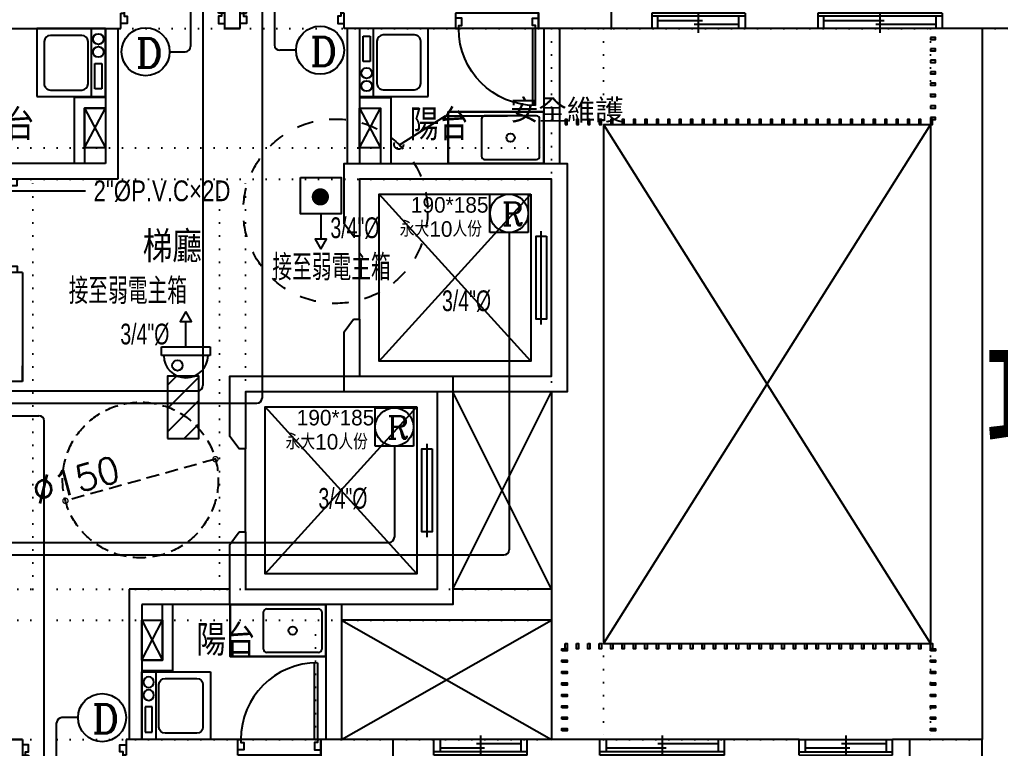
# Model space of a CAD drawing. Header units: millimetres. Extents: x 45074 to 106565, y 51012 to 60222.
# Drawn here: x 100127 to 101072, y 55662 to 56364 of the extents above; entities that cross this region are included whole.
import ezdxf

# ---------------------------------------------------------------- set-up
doc = ezdxf.new("R2010")
doc.units = ezdxf.units.MM
doc.header["$LTSCALE"] = 50
doc.header["$MEASUREMENT"] = 0
doc.header["$PDMODE"] = 1
for name, pattern in [('1F$0$虛線', [0.635, 0.3175, -0.3175]), ('ACISOTGL', [3, 2, -1]), ('DASHED2', [0.375, 0.25, -0.125]), ('DOT', [0.25, 0, -0.25])]:
    doc.linetypes.add(name, pattern=pattern)
doc.layers.get('0').update_dxf_attribs({"color": 8, "linetype": 'CONTINUOUS'})
doc.layers.get('Defpoints').update_dxf_attribs({"color": 8, "linetype": 'CONTINUOUS'})
for name, color, linetype in [('00', 7, 'DOT'), ('22-監控', 3, 'CONTINUOUS'), ('22-遠岫線路', 212, 'CONTINUOUS'), ('22L', 241, 'CONTINUOUS'), ('修改', 10, 'CONTINUOUS')]:
    doc.layers.add(name, color=color, linetype=linetype)
doc.styles.add('aeh', font='Tc-simp.shx', dxfattribs={"bigfont": 'ae.shx'})
doc.styles.add('CHINA', font='c2', dxfattribs={"bigfont": 'china'})
doc.styles.add('COMPLEX', font='COMPLEX.SHX')
doc.styles.add('JEH', font='SIMPLEX.SHX', dxfattribs={"bigfont": 'JE.SHX'})
doc.styles.add('NOTHING', font='TC-SIMP.SHX', dxfattribs={"bigfont": 'AE.SHX'})
doc.styles.get("Standard").update_dxf_attribs({"font": 'romanc', "bigfont": 'CHINA.SHX'})
doc.dimstyles.new('JEH', dxfattribs={"dimscale": 10, "dimtxt": 3, "dimasz": 4, "dimexe": 1, "dimexo": 1, "dimgap": 0.09, "dimtad": 1, "dimdsep": 46, "dimtxsty": 'JEH', "dimblk": 'DOTSMALL', "dimcen": 0.1, "dimadec": 0, "dimazin": 0, "dimtfac": 1, "dimtdec": 1, "dimtmove": 2, "dimatfit": 3, "dimfxl": 1, "dimtolj": 1, "dimtzin": 0, "dimarcsym": 0})

# ---------------------------------------------------------------- blocks, each defined once
blk = doc.blocks.new('*U25', base_point=(556940.24, 45415.43))
for p, q in [((556890.24, 45422.93), (556890.24, 45407.93)), ((556990.24, 45422.93), (556990.24, 45407.93)), ((556893.24, 45313.93), (556893.24, 45407.93)), ((556893.24, 45407.93), (556896.24, 45407.93)), ((556896.24, 45407.93), (556896.24, 45313.93))]:
    blk.add_line(p, q)
for points in [[(556890.24, 45407.93), (556893.24, 45407.93), (556893.24, 45410.93), (556896.24, 45410.93), (556896.24, 45417.93), (556890.24, 45417.93)], [(556990.24, 45407.93), (556987.24, 45407.93), (556987.24, 45410.93), (556984.24, 45410.93), (556984.24, 45417.93), (556990.24, 45417.93)]]:
    blk.add_lwpolyline(points)
blk.add_arc((556893.24, 45407.93), 94, -90, 0)
blk = doc.blocks.new('*U26', base_point=(557135.24, 45415.43))
for p, q in [((557169.24, 45422.93), (557169.24, 45496.93)), ((557172.24, 45496.93), (557172.24, 45422.93)), ((557095.24, 45407.93), (557095.24, 45422.93)), ((557169.24, 45422.93), (557095.24, 45422.93)), ((557172.24, 45422.93), (557169.24, 45422.93)), ((557175.24, 45407.93), (557175.24, 45422.93)), ((557175.24, 45407.93), (557095.24, 45407.93))]:
    blk.add_line(p, q)
for points in [[(557095.24, 45422.93), (557098.24, 45422.93), (557098.24, 45419.93), (557101.24, 45419.93), (557101.24, 45412.93), (557095.24, 45412.93)], [(557175.24, 45422.93), (557172.24, 45422.93), (557172.24, 45419.93), (557169.24, 45419.93), (557169.24, 45412.93), (557175.24, 45412.93)]]:
    blk.add_lwpolyline(points)
blk.add_arc((557172.24, 45422.93), 74, 90, 180)
blk = doc.blocks.new('*U28', base_point=(551368.96, 44174.06))
for p, q in [((551368.96, 44185.56), (551368.96, 44165.56)), ((551323.96, 44166.56), (551323.96, 44181.56)), ((551413.96, 44181.56), (551323.96, 44181.56)), ((551329.96, 44181.56), (551329.96, 44169.56)), ((551329.96, 44177.56), (551372.96, 44177.56)), ((551407.96, 44181.56), (551407.96, 44169.56)), ((551413.96, 44166.56), (551413.96, 44181.56)), ((551413.96, 44169.56), (551323.96, 44169.56)), ((551413.96, 44166.56), (551323.96, 44166.56)), ((551407.96, 44173.56), (551364.96, 44173.56))]:
    blk.add_line(p, q)
blk = doc.blocks.new('*U30', base_point=(551535.96, 44174.06))
for p, q in [((551535.96, 44185.56), (551535.96, 44165.56)), ((551475.96, 44166.56), (551475.96, 44181.56)), ((551475.96, 44181.56), (551595.96, 44181.56)), ((551481.96, 44181.56), (551481.96, 44169.56)), ((551481.96, 44177.56), (551539.96, 44177.56)), ((551589.96, 44181.56), (551589.96, 44169.56)), ((551595.96, 44166.56), (551595.96, 44181.56)), ((551475.96, 44169.56), (551595.96, 44169.56)), ((551475.96, 44166.56), (551595.96, 44166.56)), ((551589.96, 44173.56), (551531.96, 44173.56))]:
    blk.add_line(p, q)
blk = doc.blocks.new('*U31', base_point=(551700.96, 44174.06))
for p, q in [((551700.96, 44185.56), (551700.96, 44165.56)), ((551655.96, 44166.56), (551655.96, 44181.56)), ((551655.96, 44181.56), (551745.96, 44181.56)), ((551661.96, 44181.56), (551661.96, 44169.56)), ((551661.96, 44177.56), (551704.96, 44177.56)), ((551739.96, 44181.56), (551739.96, 44169.56)), ((551745.96, 44166.56), (551745.96, 44181.56)), ((551655.96, 44169.56), (551745.96, 44169.56)), ((551655.96, 44166.56), (551745.96, 44166.56)), ((551739.96, 44173.56), (551696.96, 44173.56))]:
    blk.add_line(p, q)
blk = doc.blocks.new('*U33', base_point=(534668.7, 37898.24))
for p, q in [((534676.2, 37943.24), (534661.2, 37943.24)), ((534661.2, 37859.24), (534577.2, 37859.24)), ((534577.2, 37856.24), (534661.2, 37856.24)), ((534661.2, 37856.24), (534661.2, 37859.24)), ((534676.2, 37853.24), (534661.2, 37853.24))]:
    blk.add_line(p, q)
for points in [[(534661.2, 37943.24), (534661.2, 37940.24), (534664.2, 37940.24), (534664.2, 37937.24), (534671.2, 37937.24), (534671.2, 37943.24)], [(534661.2, 37853.24), (534661.2, 37856.24), (534664.2, 37856.24), (534664.2, 37859.24), (534671.2, 37859.24), (534671.2, 37853.24)]]:
    blk.add_lwpolyline(points)
blk.add_arc((534661.2, 37856.24), 84, 90, 180)
blk = doc.blocks.new('BOXC', base_point=(3877.978, 1738.882))
for p, q in [((3877.478, 1739.882), (3877.478, 1738.882)), ((3878.478, 1739.882), (3877.478, 1739.882)), ((3878.478, 1738.882), (3878.478, 1739.882)), ((3877.478, 1738.882), (3878.478, 1738.882))]:
    blk.add_line(p, q)
blk = doc.blocks.new('$$FUFA4')
for p, q in [((0, 66.19), (0, 0)), ((65.27, 66.19), (0, 66.19)), ((65.27, 0), (65.27, 66.19)), ((0, 52.66), (65.27, 52.66)), ((53.21, 49.52), (12.4, 49.52)), ((6.46, 43.58), (6.46, 13.19)), ((59.15, 13.19), (59.15, 43.58)), ((0, 0), (65.27, 0)), ((12.4, 7.25), (53.21, 7.25))]:
    blk.add_line(p, q)
for centre in [(10.03, 59.43), (22.44, 59.43)]:
    blk.add_circle(centre, 5.1)
for centre, start, end in [((12.4, 43.58), 90, 180), ((53.21, 43.58), 0, 90), ((12.4, 13.19), 180, 270), ((53.21, 13.19), 270, 0)]:
    blk.add_arc(centre, 5.94, start, end)
at = {"xscale": 6.968723676982174, "yscale": -24.39968830585457, "zscale": 6.968723676982174, "rotation": 90.00000000002778}
blk.add_blockref('BOXC', (33.65, 59.43), dxfattribs=at)
blk = doc.blocks.new('_DotSmall')
at = {"color": 0, "linetype": 'ByBlock', "const_width": 0.5}
blk.add_lwpolyline([(-0.0625, 0, 1), (0.0625, 0, 1)], format="xyb", close=True, dxfattribs=at)
blk = doc.blocks.new('*D89')
at = {"color": 0, "linetype": 'DASHED2', "lineweight": -2, "transparency": 16777216}
blk.add_line((100315.69, 55940.71), (100171.16, 55900.56), dxfattribs=at)
at = {"layer": 'Defpoints', "color": 0, "linetype": 'DASHED2', "transparency": 16777216}
for p in [(100315.69, 55940.71), (100171.16, 55900.56)]:
    blk.add_point(p, dxfattribs=at)
at = {"color": 0, "linetype": 'DASHED2', "lineweight": -2, "transparency": 16777216, "xscale": 10, "yscale": 10, "zscale": 10}
for p, rotation in [((100315.69, 55940.71), 15.52411099675844), ((100171.16, 55900.56), 195.5241109967585)]:
    blk.add_blockref('_DotSmall', p, dxfattribs=dict(at, rotation=rotation))
at = {"color": 0, "linetype": 'DASHED2', "transparency": 16777216, "insert": (100181.16, 55920.63), "char_height": 25, "attachment_point": 5, "rotation": 15.52411, "style": 'JEH'}
blk.add_mtext('\\A1;∅150', dxfattribs=at)
blk = doc.blocks.new('押扣')
at = {"layer": '22-監控', "color": 3}
blk.add_lwpolyline([(82359.3, -77668.7), (82554.4, -77668.7), (82554.4, -77844.1), (82359.3, -77844.1)], close=True, dxfattribs=at)
at = {"layer": '22-監控', "color": 3, "const_width": 41.5}
blk.add_lwpolyline([(82433.9, -77762.8, 1), (82475.4, -77762.8, 1)], format="xyb", close=True, dxfattribs=at)
blk = doc.blocks.new('ccd2')
at = {"layer": '22-監控', "color": 6}
for p, q in [((48945.7, -25804.4), (48945.7, -25794.7)), ((48945.7, -25794.7), (48999.2, -25794.7)), ((48999.2, -25794.7), (48999.2, -25804.4)), ((48999.2, -25804.4), (48945.7, -25804.4))]:
    blk.add_line(p, q, dxfattribs=at)
blk.add_circle((48963.1, -25815.3), 5.8, dxfattribs=at)
blk.add_arc((48972.5, -25804.4), 24.5, 180, 0, dxfattribs=at)
blk = doc.blocks.new('D')
at = {"layer": '22-監控', "color": 3}
blk.add_circle((53029, -109364.5), 77.2, dxfattribs=at)
at = {"layer": '22-監控', "color": 3, "insert": (52997.2, -109322.4), "char_height": 92.2, "attachment_point": 1, "style": 'COMPLEX'}
blk.add_mtext_dynamic_manual_height_columns('D', width=59.494, gutter_width=576, heights=[0], dxfattribs=at)
blk = doc.blocks.new('讀卡機')
at = {"layer": '22-監控', "color": 3}
for p, q in [((-96795.6, -56639.5), (-96683.1, -56639.5)), ((-96795.6, -56752), (-96795.6, -56639.5)), ((-96683.1, -56639.5), (-96683.1, -56752)), ((-96683.1, -56752), (-96795.6, -56752))]:
    blk.add_line(p, q, dxfattribs=at)
blk.add_circle((-96739.3, -56695.7), 56.2, dxfattribs=at)
blk.add_text('R', height=67.5, dxfattribs=at).set_placement((-96760.7, -56731.1))

msp = doc.modelspace()

# ---------------------------------------------------------------- hatches: boundary and pattern name
h = msp.add_hatch()
h.set_pattern_fill('ANSI31', color=256, scale=5, style=0)
h.set_pattern_definition([(45, (88415.077, 53676.534), (-11.22532, 11.22532), [])])
h.paths.add_polyline_path([(100269.654, 55960.566), (100299.654, 55960.566), (100299.654, 56020.566), (100269.654, 56020.566)])

# ---------------------------------------------------------------- linework, layer by layer
for p, q in [((100324.654, 56355.566), (100324.654, 57040.566)), ((100324.654, 56355.566), (100324.654, 57040.566)), ((100339.654, 56355.566), (100339.654, 57040.566)), ((100339.654, 56355.566), (100339.654, 57040.566)), ((100117.154, 56355.566), (100224.654, 56355.566)), ((100209.654, 56355.566), (100209.654, 56225.566)), ((100221.654, 56355.566), (100221.654, 56210.566)), ((100339.654, 56355.566), (100324.654, 56355.566)), ((100324.654, 56355.566), (100339.654, 56355.566)), ((100547.154, 56355.566), (100439.654, 56355.566)), ((100442.654, 56355.566), (100442.654, 56225.566)), ((100454.654, 56355.566), (100454.654, 56225.566)), ((100736.154, 56355.566), (100627.154, 56355.566)), ((100632.154, 56355.566), (100632.154, 56225.566)), ((100647.154, 56355.566), (100647.154, 56225.566)), ((100896.154, 56355.566), (100826.154, 56355.566)), ((101088.154, 56355.566), (101016.154, 56355.566)), ((101054.654, 56355.566), (101054.654, 55670.566)), ((100189.654, 56240.566), (100209.654, 56279.066)), ((100189.654, 56279.066), (100209.654, 56240.566)), ((100454.654, 56240.566), (100474.654, 56279.066)), ((100454.654, 56279.066), (100474.654, 56240.566)), ((100539.922, 56275.566), (100539.922, 56225.566)), ((100632.154, 56275.566), (100539.922, 56275.566)), ((100632.154, 56225.566), (100632.154, 56275.566)), ((100572.154, 56268.566), (100572.154, 56232.566)), ((100625.154, 56271.566), (100575.154, 56271.566)), ((100628.154, 56232.566), (100628.154, 56268.566)), ((100689.654, 56263.066), (100689.654, 55763.066)), ((101004.654, 56263.066), (100689.654, 55763.066)), ((100689.654, 56263.066), (101004.654, 55763.066)), ((100689.654, 56263.066), (101004.654, 56263.066)), ((101004.654, 56263.066), (101004.654, 55763.066)), ((100575.154, 56229.566), (100625.154, 56229.566)), ((100209.654, 56225.566), (99589.654, 56225.566)), ((100539.922, 56225.566), (100632.154, 56225.566)), ((100632.154, 56225.566), (100539.922, 56225.566)), ((100221.654, 56210.566), (99604.654, 56210.566)), ((100619.654, 56035.066), (100473.654, 56196.066)), ((100473.654, 56035.066), (100619.654, 56196.066)), ((100629.654, 56070.566), (100629.654, 56160.566)), ((100454.654, 56075.566), (100454.654, 56155.566)), ((100129.654, 56120.566), (100129.654, 56015.566)), ((100129.654, 56015.566), (100129.654, 56030.566)), ((100129.654, 56015.566), (99589.654, 56015.566)), ((100544.654, 55815.566), (100639.654, 56005.566)), ((100634.654, 56005.566), (100544.654, 56005.566)), ((100639.654, 55815.566), (100544.654, 56005.566)), ((100639.654, 56005.566), (100639.654, 55670.566)), ((100509.654, 55830.066), (100363.654, 55991.066)), ((100363.654, 55830.066), (100509.654, 55991.066)), ((100519.654, 55865.566), (100519.654, 55955.566)), ((100344.654, 55870.566), (100344.654, 55950.566)), ((100329.654, 55815.566), (100232.654, 55815.566)), ((100232.654, 55815.566), (100232.654, 55670.566)), ((100639.654, 55815.566), (100544.654, 55815.566)), ((100244.654, 55800.566), (100244.654, 55670.566)), ((100334.654, 55800.566), (100244.654, 55800.566)), ((100329.922, 55800.566), (100422.154, 55800.566)), ((100329.922, 55750.566), (100329.922, 55800.566)), ((100422.154, 55800.566), (100329.922, 55800.566)), ((100362.154, 55757.566), (100362.154, 55793.566)), ((100365.154, 55796.566), (100415.154, 55796.566)), ((100418.154, 55793.566), (100418.154, 55757.566)), ((100422.154, 55800.566), (100422.154, 55670.566)), ((100422.154, 55800.566), (100422.154, 55750.566)), ((100437.154, 55800.566), (100437.154, 55670.566)), ((100244.654, 55747.066), (100264.654, 55785.566)), ((100244.654, 55785.566), (100264.654, 55747.066)), ((100639.654, 55785.566), (100437.154, 55785.566)), ((100437.154, 55670.566), (100639.654, 55785.566)), ((100437.154, 55785.566), (100639.654, 55670.566)), ((100689.654, 55763.066), (101004.654, 55763.066)), ((100415.154, 55754.566), (100365.154, 55754.566)), ((100422.154, 55750.566), (100329.922, 55750.566)), ((100129.654, 55670.566), (100114.654, 55670.566)), ((100114.654, 55670.566), (100129.654, 55670.566)), ((100129.654, 55670.566), (100129.654, 54985.566)), ((100129.654, 55670.566), (100129.654, 54985.566)), ((100337.154, 55670.566), (100229.654, 55670.566)), ((100526.154, 55670.566), (100417.154, 55670.566)), ((100686.154, 55670.566), (100616.154, 55670.566)), ((100878.154, 55670.566), (100806.154, 55670.566)), ((101019.654, 55670.566), (100968.154, 55670.566))]:
    msp.add_line(p, q)
for points in [[(100697.154, 56355.566), (100627.154, 56355.566), (100627.154, 56425.566), (100697.154, 56425.566)], [(101004.654, 56347.066), (101004.654, 56345.066), (101009.654, 56345.066), (101009.654, 56347.066)], [(101004.654, 56336.066), (101004.654, 56334.066), (101009.654, 56334.066), (101009.654, 56336.066)], [(101004.654, 56325.066), (101004.654, 56323.066), (101009.654, 56323.066), (101009.654, 56325.066)], [(101004.654, 56314.066), (101004.654, 56312.066), (101009.654, 56312.066), (101009.654, 56314.066)], [(101004.654, 56303.066), (101004.654, 56301.066), (101009.654, 56301.066), (101009.654, 56303.066)], [(101004.654, 56292.066), (101004.654, 56290.066), (101009.654, 56290.066), (101009.654, 56292.066)], [(100189.654, 56279.066), (100209.654, 56279.066), (100209.654, 56240.566), (100189.654, 56240.566)], [(100454.654, 56279.066), (100474.654, 56279.066), (100474.654, 56240.566), (100454.654, 56240.566)], [(101004.654, 56281.066), (101004.654, 56279.066), (101009.654, 56279.066), (101009.654, 56281.066)], [(100652.654, 56263.066), (100654.654, 56263.066), (100654.654, 56268.066), (100652.654, 56268.066)], [(100663.654, 56263.066), (100665.654, 56263.066), (100665.654, 56268.066), (100663.654, 56268.066)], [(100674.654, 56263.066), (100676.654, 56263.066), (100676.654, 56268.066), (100674.654, 56268.066)], [(100685.654, 56263.066), (100687.654, 56263.066), (100687.654, 56268.066), (100685.654, 56268.066)], [(100696.654, 56263.066), (100698.654, 56263.066), (100698.654, 56268.066), (100696.654, 56268.066)], [(100707.654, 56263.066), (100709.654, 56263.066), (100709.654, 56268.066), (100707.654, 56268.066)], [(100718.654, 56263.066), (100720.654, 56263.066), (100720.654, 56268.066), (100718.654, 56268.066)], [(100729.654, 56263.066), (100731.654, 56263.066), (100731.654, 56268.066), (100729.654, 56268.066)], [(100740.654, 56263.066), (100742.654, 56263.066), (100742.654, 56268.066), (100740.654, 56268.066)], [(100751.654, 56263.066), (100753.654, 56263.066), (100753.654, 56268.066), (100751.654, 56268.066)], [(100762.654, 56263.066), (100764.654, 56263.066), (100764.654, 56268.066), (100762.654, 56268.066)], [(100773.654, 56263.066), (100775.654, 56263.066), (100775.654, 56268.066), (100773.654, 56268.066)], [(100784.654, 56263.066), (100786.654, 56263.066), (100786.654, 56268.066), (100784.654, 56268.066)], [(100795.654, 56263.066), (100797.654, 56263.066), (100797.654, 56268.066), (100795.654, 56268.066)], [(100806.654, 56263.066), (100808.654, 56263.066), (100808.654, 56268.066), (100806.654, 56268.066)], [(100817.654, 56263.066), (100819.654, 56263.066), (100819.654, 56268.066), (100817.654, 56268.066)], [(100828.654, 56263.066), (100830.654, 56263.066), (100830.654, 56268.066), (100828.654, 56268.066)], [(100839.654, 56263.066), (100841.654, 56263.066), (100841.654, 56268.066), (100839.654, 56268.066)], [(100850.654, 56263.066), (100852.654, 56263.066), (100852.654, 56268.066), (100850.654, 56268.066)], [(100861.654, 56263.066), (100863.654, 56263.066), (100863.654, 56268.066), (100861.654, 56268.066)], [(100872.654, 56263.066), (100874.654, 56263.066), (100874.654, 56268.066), (100872.654, 56268.066)], [(100883.654, 56263.066), (100885.654, 56263.066), (100885.654, 56268.066), (100883.654, 56268.066)], [(100894.654, 56263.066), (100896.654, 56263.066), (100896.654, 56268.066), (100894.654, 56268.066)], [(100905.654, 56263.066), (100907.654, 56263.066), (100907.654, 56268.066), (100905.654, 56268.066)], [(100916.654, 56263.066), (100918.654, 56263.066), (100918.654, 56268.066), (100916.654, 56268.066)], [(100927.654, 56263.066), (100929.654, 56263.066), (100929.654, 56268.066), (100927.654, 56268.066)], [(100938.654, 56263.066), (100940.654, 56263.066), (100940.654, 56268.066), (100938.654, 56268.066)], [(100949.654, 56263.066), (100951.654, 56263.066), (100951.654, 56268.066), (100949.654, 56268.066)], [(100960.654, 56263.066), (100962.654, 56263.066), (100962.654, 56268.066), (100960.654, 56268.066)], [(100971.654, 56263.066), (100973.654, 56263.066), (100973.654, 56268.066), (100971.654, 56268.066)], [(100982.654, 56263.066), (100984.654, 56263.066), (100984.654, 56268.066), (100982.654, 56268.066)], [(100993.654, 56263.066), (100995.654, 56263.066), (100995.654, 56268.066), (100993.654, 56268.066)], [(101004.654, 56270.066), (101004.654, 56268.066), (101009.654, 56268.066), (101009.654, 56270.066)], [(101004.654, 56263.066), (101006.654, 56263.066), (101006.654, 56268.066), (101004.654, 56268.066)], [(100448.654, 56075.566), (100454.654, 56075.566), (100454.654, 56020.566), (100639.654, 56020.566), (100639.654, 56210.566), (100454.654, 56210.566), (100454.654, 56155.566), (100448.654, 56155.566), (100439.654, 56167.566), (100439.654, 56225.566), (100654.654, 56225.566), (100654.654, 56005.566), (100439.654, 56005.566), (100439.654, 56063.566)], [(100619.654, 56196.066), (100619.654, 56035.066), (100473.654, 56035.066), (100473.654, 56196.066)], [(100634.654, 56155.566), (100634.654, 56075.566), (100624.654, 56075.566), (100624.654, 56155.566)], [(100269.654, 55960.566), (100299.654, 55960.566), (100299.654, 56020.566), (100269.654, 56020.566)], [(100338.654, 55870.566), (100344.654, 55870.566), (100344.654, 55815.566), (100529.654, 55815.566), (100529.654, 56005.566), (100344.654, 56005.566), (100344.654, 55950.566), (100338.654, 55950.566), (100329.654, 55962.566), (100329.654, 56020.566), (100544.654, 56020.566), (100544.654, 55800.566), (100329.654, 55800.566), (100329.654, 55858.566)], [(100509.654, 55991.066), (100509.654, 55830.066), (100363.654, 55830.066), (100363.654, 55991.066)], [(100524.654, 55950.566), (100524.654, 55870.566), (100514.654, 55870.566), (100514.654, 55950.566)], [(100244.654, 55785.566), (100264.654, 55785.566), (100264.654, 55747.066), (100244.654, 55747.066)], [(100652.654, 55763.066), (100654.654, 55763.066), (100654.654, 55758.066), (100652.654, 55758.066)], [(100663.654, 55763.066), (100665.654, 55763.066), (100665.654, 55758.066), (100663.654, 55758.066)], [(100674.654, 55763.066), (100676.654, 55763.066), (100676.654, 55758.066), (100674.654, 55758.066)], [(100685.654, 55763.066), (100687.654, 55763.066), (100687.654, 55758.066), (100685.654, 55758.066)], [(100696.654, 55763.066), (100698.654, 55763.066), (100698.654, 55758.066), (100696.654, 55758.066)], [(100707.654, 55763.066), (100709.654, 55763.066), (100709.654, 55758.066), (100707.654, 55758.066)], [(100718.654, 55763.066), (100720.654, 55763.066), (100720.654, 55758.066), (100718.654, 55758.066)], [(100729.654, 55763.066), (100731.654, 55763.066), (100731.654, 55758.066), (100729.654, 55758.066)], [(100740.654, 55763.066), (100742.654, 55763.066), (100742.654, 55758.066), (100740.654, 55758.066)], [(100751.654, 55763.066), (100753.654, 55763.066), (100753.654, 55758.066), (100751.654, 55758.066)], [(100762.654, 55763.066), (100764.654, 55763.066), (100764.654, 55758.066), (100762.654, 55758.066)], [(100773.654, 55763.066), (100775.654, 55763.066), (100775.654, 55758.066), (100773.654, 55758.066)], [(100784.654, 55763.066), (100786.654, 55763.066), (100786.654, 55758.066), (100784.654, 55758.066)], [(100795.654, 55763.066), (100797.654, 55763.066), (100797.654, 55758.066), (100795.654, 55758.066)], [(100806.654, 55763.066), (100808.654, 55763.066), (100808.654, 55758.066), (100806.654, 55758.066)], [(100817.654, 55763.066), (100819.654, 55763.066), (100819.654, 55758.066), (100817.654, 55758.066)], [(100828.654, 55763.066), (100830.654, 55763.066), (100830.654, 55758.066), (100828.654, 55758.066)], [(100839.654, 55763.066), (100841.654, 55763.066), (100841.654, 55758.066), (100839.654, 55758.066)], [(100850.654, 55763.066), (100852.654, 55763.066), (100852.654, 55758.066), (100850.654, 55758.066)], [(100861.654, 55763.066), (100863.654, 55763.066), (100863.654, 55758.066), (100861.654, 55758.066)], [(100872.654, 55763.066), (100874.654, 55763.066), (100874.654, 55758.066), (100872.654, 55758.066)], [(100883.654, 55763.066), (100885.654, 55763.066), (100885.654, 55758.066), (100883.654, 55758.066)], [(100894.654, 55763.066), (100896.654, 55763.066), (100896.654, 55758.066), (100894.654, 55758.066)], [(100905.654, 55763.066), (100907.654, 55763.066), (100907.654, 55758.066), (100905.654, 55758.066)], [(100916.654, 55763.066), (100918.654, 55763.066), (100918.654, 55758.066), (100916.654, 55758.066)], [(100927.654, 55763.066), (100929.654, 55763.066), (100929.654, 55758.066), (100927.654, 55758.066)], [(100938.654, 55763.066), (100940.654, 55763.066), (100940.654, 55758.066), (100938.654, 55758.066)], [(100949.654, 55763.066), (100951.654, 55763.066), (100951.654, 55758.066), (100949.654, 55758.066)], [(100960.654, 55763.066), (100962.654, 55763.066), (100962.654, 55758.066), (100960.654, 55758.066)], [(100971.654, 55763.066), (100973.654, 55763.066), (100973.654, 55758.066), (100971.654, 55758.066)], [(100982.654, 55763.066), (100984.654, 55763.066), (100984.654, 55758.066), (100982.654, 55758.066)], [(100993.654, 55763.066), (100995.654, 55763.066), (100995.654, 55758.066), (100993.654, 55758.066)], [(101004.654, 55763.066), (101006.654, 55763.066), (101006.654, 55758.066), (101004.654, 55758.066)], [(100649.654, 55756.066), (100649.654, 55758.066), (100654.654, 55758.066), (100654.654, 55756.066)], [(101004.654, 55756.066), (101004.654, 55758.066), (101009.654, 55758.066), (101009.654, 55756.066)], [(100649.654, 55745.066), (100649.654, 55747.066), (100654.654, 55747.066), (100654.654, 55745.066)], [(101004.654, 55745.066), (101004.654, 55747.066), (101009.654, 55747.066), (101009.654, 55745.066)], [(100649.654, 55734.066), (100649.654, 55736.066), (100654.654, 55736.066), (100654.654, 55734.066)], [(101004.654, 55734.066), (101004.654, 55736.066), (101009.654, 55736.066), (101009.654, 55734.066)], [(100649.654, 55723.066), (100649.654, 55725.066), (100654.654, 55725.066), (100654.654, 55723.066)], [(101004.654, 55723.066), (101004.654, 55725.066), (101009.654, 55725.066), (101009.654, 55723.066)], [(100649.654, 55712.066), (100649.654, 55714.066), (100654.654, 55714.066), (100654.654, 55712.066)], [(101004.654, 55712.066), (101004.654, 55714.066), (101009.654, 55714.066), (101009.654, 55712.066)], [(100649.654, 55701.066), (100649.654, 55703.066), (100654.654, 55703.066), (100654.654, 55701.066)], [(101004.654, 55701.066), (101004.654, 55703.066), (101009.654, 55703.066), (101009.654, 55701.066)], [(100649.654, 55690.066), (100649.654, 55692.066), (100654.654, 55692.066), (100654.654, 55690.066)], [(101004.654, 55690.066), (101004.654, 55692.066), (101009.654, 55692.066), (101009.654, 55690.066)], [(100649.654, 55679.066), (100649.654, 55681.066), (100654.654, 55681.066), (100654.654, 55679.066)], [(101004.654, 55679.066), (101004.654, 55681.066), (101009.654, 55681.066), (101009.654, 55679.066)], [(100487.154, 55670.566), (100417.154, 55670.566), (100417.154, 55600.566), (100487.154, 55600.566)], [(101054.654, 55670.566), (100984.654, 55670.566), (100984.654, 55600.566), (101054.654, 55600.566)]]:
    msp.add_lwpolyline(points, close=True)
for points in [[(100209.654, 56289.066), (100179.654, 56289.066), (100179.654, 56225.566)], [(100454.654, 56289.066), (100484.654, 56289.066), (100484.654, 56225.566)], [(100209.654, 56279.066), (100189.654, 56279.066), (100189.654, 56225.566)], [(100454.654, 56279.066), (100474.654, 56279.066), (100474.654, 56225.566)], [(100244.654, 55747.066), (100264.654, 55747.066), (100264.654, 55800.566)], [(100244.654, 55737.066), (100274.654, 55737.066), (100274.654, 55800.566)]]:
    msp.add_lwpolyline(points)
at = {"linetype": 'Continuous'}
for points in [[(100632.154, 56225.566), (100539.922, 56225.566), (100539.922, 56275.566), (100632.154, 56275.566), (100632.154, 56225.566)], [(100422.154, 55800.566), (100329.922, 55800.566), (100329.922, 55750.566), (100422.154, 55750.566), (100422.154, 55800.566)]]:
    msp.add_lwpolyline(points, dxfattribs=at)
for centre in [(100600.154, 56250.566), (100390.154, 55775.566)]:
    msp.add_circle(centre, 4)
at = {"linetype": 'DASHED2'}
msp.add_circle((100243.427, 55920.632), 75, dxfattribs=at)
for centre, start, end in [((100575.154, 56268.566), 90, 180), ((100625.154, 56268.566), 0, 90), ((100575.154, 56232.566), 180, 270), ((100625.154, 56232.566), 270, 0), ((100365.154, 55793.566), 90, 180), ((100415.154, 55793.566), 360, 90), ((100365.154, 55757.566), 180, 270), ((100415.154, 55757.566), 270, 360)]:
    msp.add_arc(centre, 3, start, end)
at = {"layer": '00'}
for p, q in [((100034.654, 56355.566), (100629.654, 56355.566)), ((100639.654, 56355.566), (100639.654, 55670.566)), ((100689.654, 56355.566), (100689.654, 55670.566)), ((100699.654, 56355.566), (101004.654, 56355.566)), ((101004.654, 56355.566), (101004.654, 55670.566)), ((101054.654, 56355.566), (101054.654, 55670.566)), ((101054.654, 56355.566), (101194.654, 56355.566)), ((100037.154, 56240.566), (100639.654, 56240.566)), ((100037.154, 56210.566), (100639.654, 56210.566)), ((100139.654, 55815.566), (100139.654, 56210.566)), ((100319.654, 55815.566), (100319.654, 56210.566)), ((100344.654, 55815.566), (100344.654, 56210.566)), ((100037.154, 55815.566), (100639.654, 55815.566)), ((100037.154, 55785.566), (100639.654, 55785.566)), ((100412.154, 55670.566), (100412.154, 55785.566)), ((100437.154, 55670.566), (100437.154, 55785.566)), ((100037.154, 55670.566), (100419.654, 55670.566)), ((100487.154, 55670.566), (100639.654, 55670.566)), ((100689.654, 55670.566), (100984.654, 55670.566))]:
    msp.add_line(p, q, dxfattribs=at)
for points in [[(100697.154, 56355.566), (100627.154, 56355.566), (100627.154, 56425.566), (100697.154, 56425.566)], [(100487.154, 55670.566), (100417.154, 55670.566), (100417.154, 55600.566), (100487.154, 55600.566)], [(101054.654, 55670.566), (100984.654, 55670.566), (100984.654, 55600.566), (101054.654, 55600.566)]]:
    msp.add_lwpolyline(points, close=True, dxfattribs=at)
at = {"layer": '22-遠岫線路'}
for p, q in [((100493, 56243.466), (100537.376, 56271.558)), ((100537.376, 56271.558), (100597.298, 56271.558))]:
    msp.add_line(p, q, dxfattribs=at)
at = {"layer": '22-遠岫線路', "linetype": '1F$0$虛線'}
for centre, radius in [((100431.386, 56179.615), 88.84), ((100492.404, 56243.92), 4.465)]:
    msp.add_circle(centre, radius, dxfattribs=at)
at = {"layer": '22L'}
for p, q in [((100360.654, 56428.531), (100360.654, 55999.566)), ((100372.654, 56428.531), (100372.654, 56339.806)), ((100291.654, 56380.531), (100291.654, 56338.306)), ((100303.654, 56380.531), (100303.654, 56011.566)), ((100271.595, 56333.306), (100286.654, 56333.306)), ((100417.276, 56177.211), (100417.276, 56152.687)), ((100598.72, 56159.146), (100598.72, 55853.501)), ((100287.226, 56048.931, 0), (100287.226, 56073.455, 0)), ((99884.654, 56006.566), (100298.654, 56006.566)), ((99884.654, 55994.566), (100355.654, 55994.566)), ((99884.654, 55982.566), (100145.654, 55982.566)), ((100150.654, 55597.673), (100150.654, 55977.566)), ((100488.147, 55953.315, 0), (100488.147, 55865.501, 0)), ((99941.293, 55860.501), (100483.147, 55860.501, 0)), ((99941.293, 55848.501), (100593.72, 55848.501)), ((100183.317, 55691.659), (100167.654, 55691.659)), ((100162.654, 55597.673), (100162.654, 55686.659))]:
    msp.add_line(p, q, dxfattribs=at)
at = {"layer": '22L', "color": 11, "true_color": 0xf27172}
msp.add_line((100393.375, 56334.806), (100377.654, 56334.806), dxfattribs=at)
at = {"layer": '22L', "linetype": 'Continuous'}
msp.add_line((100037.335, 56199.247), (100190.359, 56199.247), dxfattribs=at)
at = {"layer": '22L'}
msp.add_lwpolyline([(100417.276, 56143.225), (100422.739, 56152.687), (100411.813, 56152.687)], close=True, dxfattribs=at)
at = {"layer": '22L', "elevation": 0}
msp.add_lwpolyline([(100287.226, 56082.916), (100281.764, 56073.455), (100292.689, 56073.455)], close=True, dxfattribs=at)
at = {"layer": '22L', "color": 11, "true_color": 0xf27172}
msp.add_arc((100377.654, 56339.806), 5, 180, 270, dxfattribs=at)
at = {"layer": '22L'}
for centre, start, end in [((100286.654, 56338.306), 270, 0), ((100298.654, 56011.566), 270, 0), ((100355.654, 55999.566), 270, 0), ((100145.654, 55977.566), 0, 90), ((100483.147, 55865.501, 0), 270, 0), ((100593.72, 55853.501), 270, 0), ((100167.654, 55686.659), 90, 180)]:
    msp.add_arc(centre, 5, start, end, dxfattribs=at)

# ---------------------------------------------------------------- block references
for name, p, rotation in [('*U25', (100274.654, 56363.066), 180), ('*U31', (100781.154, 56363.066), 180), ('*U30', (100956.154, 56363.066), 180), ('$$FUFA4', (100143.461, 56355.566), 270), ('$$FUFA4', (100520.848, 56290.298), 89.99999999999999)]:
    msp.add_blockref(name, p, dxfattribs=dict(rotation=rotation))
at = {"xscale": -1}
for name, p, rotation in [('*U25', (100389.654, 56363.066), 180), ('*U26', (100587.154, 56363.066), 180), ('*U33', (100122.154, 56165.566), 180), ('$$FUFA4', (100310.848, 55735.834), 89.99999999999993)]:
    msp.add_blockref(name, p, dxfattribs=dict(at, rotation=rotation))
for name, p in [('*U26', (100377.154, 55663.066)), ('*U25', (100179.654, 55663.066))]:
    msp.add_blockref(name, p)
for name, p in [('*U31', (100571.154, 55663.066)), ('*U30', (100746.154, 55663.066)), ('*U28', (100923.154, 55663.066))]:
    msp.add_blockref(name, p, dxfattribs=at)
at = {"layer": '22-監控', "color": 3, "xscale": 0.3, "yscale": 0.3, "zscale": 0.3}
for p in [(84339.723, 89142.653), (84507.84, 89144.153), (84297.782, 88501.006)]:
    msp.add_blockref('D', p, dxfattribs=at)
at = {"layer": '22-監控', "color": 4, "linetype": 'ACISOTGL', "xscale": 0.2, "yscale": 0.2, "zscale": 0.2}
msp.add_blockref('押扣', (83925.907, 71746.03), dxfattribs=at)
at = {"layer": '22-監控', "color": 1, "xscale": 0.3275999999999999, "yscale": 0.3275999999999999, "zscale": 0.3275999999999999}
for p in [(132290.526, 74751.096), (132179.953, 74545.265, 0)]:
    msp.add_blockref('讀卡機', p, dxfattribs=at)
at = {"layer": '22-監控', "xscale": 0.8716142405323601, "yscale": 0.8716142405323601, "zscale": 0.8716142405323601}
msp.add_blockref('ccd2', (57602.13, 78531.989, 0), dxfattribs=at)

# ---------------------------------------------------------------- texts
for s, height, style, p in [('陽台', 30, 'NOTHING', (100084.438, 56248.022)), ('陽台', 30, 'NOTHING', (100502.756, 56248.022)), ('190*185', 15, 'aeh', (100504.092, 56178.239)), ('永大10人份', 15, 'aeh', (100493.331, 56154.975)), ('梯廳', 30, 'NOTHING', (100245.689, 56130.381)), ('190*185', 15, 'aeh', (100394.092, 55973.239)), ('永大10人份', 15, 'aeh', (100383.331, 55949.975)), ('陽台', 30, 'NOTHING', (100297.401, 55751.315))]:
    msp.add_text(s, height=height, dxfattribs=dict(style=style)).set_placement(p)
at = {"layer": '22-監控', "color": 2, "insert": (100599.597, 56287.311), "char_height": 20.06091, "attachment_point": 1}
msp.add_mtext_dynamic_manual_height_columns('{\\fPMingLiU|b0|i0|c136|p18;\\C0;安全維護\u3000\u3000\u3000\u3000\u3000}', width=16976.98616, gutter_width=1.08, heights=[0], dxfattribs=at)
at = {"layer": '22L', "style": 'CHINA', "width": 0.8}
for s, height, p in [('2"%%CP.V.C×2D', 20, (100198.276, 56189.29)), ('接至弱電主箱', 25, (100370.613, 56112.969, 0)), ('接至弱電主箱', 25, (100174.324, 56090.235, 0))]:
    msp.add_text(s, height=height, dxfattribs=at).set_placement(p)
at = {"layer": '22L', "lineweight": 0, "style": 'CHINA', "width": 0.7}
for p in [(100426.517, 56153.71, 0), (100534.092, 56083.343, 0), (100224.068, 56051.303, 0), (100414.953, 55892.975, 0)]:
    msp.add_text('3/4"%%C', height=20, dxfattribs=at).set_placement(p)
at = {"layer": '修改', "insert": (101054.654, 56099.543), "char_height": 150, "attachment_point": 1, "style": 'CHINA'}
msp.add_mtext_dynamic_manual_height_columns('最後圖面請依竣工圖為準', width=1759.68931, gutter_width=125, heights=[0], dxfattribs=at)

# ---------------------------------------------------------------- dimensions: what is measured, and where the dimension line sits
at = {"linetype": 'DASHED2'}
dim = msp.add_diameter_dim_2p(p1=(100315.691, 55940.705), p2=(100171.164, 55900.559), dimstyle='JEH', override={"dimtxt": 2.5, "dimasz": 1}, dxfattribs=at)
dim.commit()
dim.dimension.update_dxf_attribs({"geometry": '*D89', "text_midpoint": (100181.162, 55920.632), "dimtype": 131})

doc.saveas('drawing.dxf')
